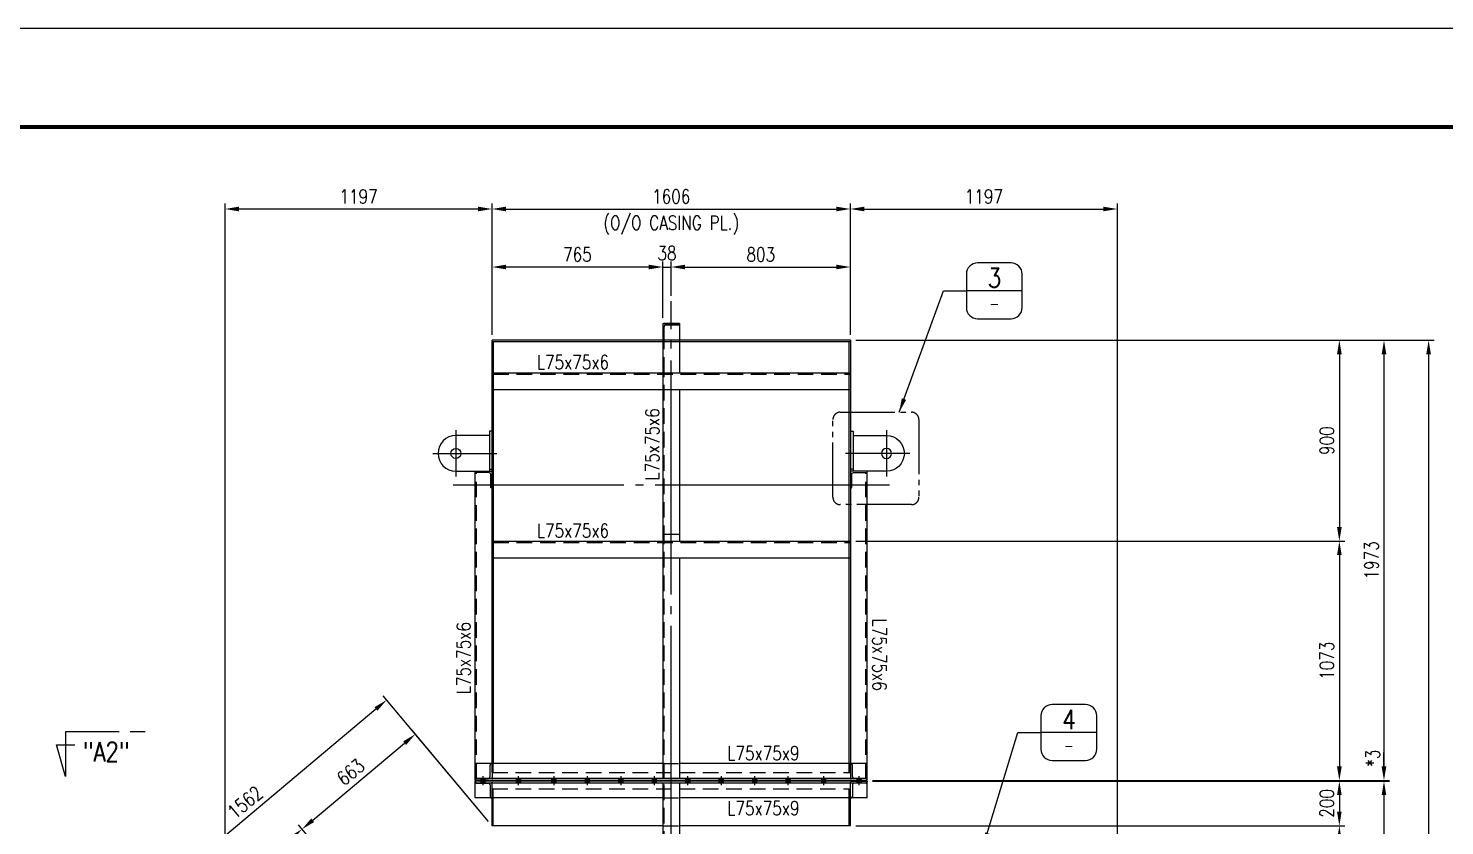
# Model space of a CAD drawing. Header units: millimetres. Extents: x 0 to 134087, y -49114 to 20834.
# Drawn here: x 30823 to 37172, y -37818 to -34243 of the extents above; entities that cross this region are included whole.
import ezdxf
from ezdxf.enums import TextEntityAlignment as Align

# ---------------------------------------------------------------- set-up
doc = ezdxf.new("R2010")
doc.units = ezdxf.units.MM
doc.header["$LTSCALE"] = 35
for name, pattern in [('JNK-CENTER', [34, 30, -1.5, 1, -1.5]), ('JNK-HIDDEN', [3, 2, -1]), ('PH2', [15, 10, -1, 1, -1, 1, -1])]:
    doc.linetypes.add(name, pattern=pattern)
for name, color, linetype in [('CEN-R', 1, 'JNK-CENTER'), ('CON-C', 4, 'Continuous'), ('CON-G', 3, 'Continuous'), ('CON-W', 7, 'Continuous'), ('CON-Y', 2, 'Continuous'), ('det', 2, 'PH2'), ('Dim-W', 7, 'Continuous'), ('HID-Y', 2, 'JNK-HIDDEN'), ('STL-OBJT', 7, 'Continuous'), ('TXTD-Y', 2, 'Continuous'), ('TXTN-G', 3, 'Continuous'), ('TXTT-C', 4, 'Continuous')]:
    doc.layers.add(name, color=color, linetype=linetype)
doc.layers.add('CONT-G', color=3, linetype='Continuous', lineweight=25)
doc.styles.add('SIMPLEX', font='simplex.shx', dxfattribs={"width": 0.8})
doc.dimstyles.new('DIM25', dxfattribs={"dimscale": 25, "dimtxt": 2.5, "dimasz": 2.5, "dimexe": 1, "dimexo": 1, "dimgap": 1, "dimtad": 1, "dimdec": 1, "dimdsep": 46, "dimtxsty": 'SIMPLEX', "dimcen": 0, "dimclrt": 2, "dimazin": 2, "dimtfac": 1, "dimtdec": 1, "dimtix": 1, "dimtmove": 2, "dimatfit": 0, "dimfxl": 0.18, "dimtolj": 1, "dimtzin": 0, "dimarcsym": 0})

# ---------------------------------------------------------------- blocks, each defined once
blk = doc.blocks.new('TITLE')
at = {"color": 7}
blk.add_line((841, 594.85), (0, 594.85), dxfattribs=at)
at = {"color": 7, "const_width": 0.707}
blk.add_lwpolyline([(823.32, 577.17), (27.94, 577.17)], dxfattribs=at)
blk = doc.blocks.new('det-tag')
at = {"layer": 'CON-Y'}
blk.add_line((5, 0), (-5, 0), dxfattribs=at)
blk.add_lwpolyline([(-3, -5), (3, -5, 0.414214), (5, -3), (5, 3, 0.414214), (3, 5), (-3, 5, 0.414214), (-5, 3), (-5, -3, 0.414214)], format="xyb", close=True, dxfattribs=at)
at = {"layer": 'CON-G', "style": 'SIMPLEX', "width": 0.8}
blk.add_attdef('TAG', text='', height=3.5, dxfattribs=at).set_placement((0.02, 0.58), align=Align.CENTER)
at = {"layer": 'CON-Y', "style": 'SIMPLEX', "width": 0.8}
blk.add_attdef('-8888', text='', height=2, dxfattribs=at).set_placement((0, -3.34), align=Align.CENTER)
blk = doc.blocks.new('*D2294')
at = {"layer": 'DEFPOINTS', "color": 0, "transparency": 16777216}
for p in [(32557.7, -37407.6), (32901.7, -37817.7), (32289.8, -38119.5)]:
    blk.add_point(p, dxfattribs=at)
at = {"layer": 'Dim-W', "color": 0, "lineweight": -2, "transparency": 16777216}
for p, q in [((32885.6, -37798.5), (32541.6, -37388.4)), ((32097.8, -37793.3), (32509.8, -37447.8)), ((32273.7, -38100.3), (32033.9, -37814.3))]:
    blk.add_line(p, q, dxfattribs=at)
at = {"layer": 'Dim-W', "color": 0, "transparency": 16777216}
for points in [[(32503.1, -37439.8), (32516.5, -37455.7), (32557.7, -37407.6)], [(32091.1, -37785.4), (32104.5, -37801.3), (32049.9, -37833.5)]]:
    blk.add_solid(points, dxfattribs=at)
at = {"layer": 'Dim-W', "color": 2, "transparency": 16777216, "insert": (32267.7, -37577.4), "char_height": 62.5, "attachment_point": 5, "rotation": 39.9887, "style": 'SIMPLEX', "bg_fill": 3, "box_fill_scale": 1.1, "bg_fill_color": 256, "bg_fill_true_color": 13158600, "bg_fill_transparency": 0}
blk.add_mtext('\\A1;663', dxfattribs=at)
blk = doc.blocks.new('*D2295')
at = {"layer": 'DEFPOINTS', "color": 0, "transparency": 16777216}
for p in [(32429.2, -37254.4), (32901.7, -37817.7), (31704.7, -38821.7)]:
    blk.add_point(p, dxfattribs=at)
at = {"layer": 'Dim-W', "color": 0, "lineweight": -2, "transparency": 16777216}
for p, q in [((32885.6, -37798.5), (32413.1, -37235.2)), ((31280.1, -38218.2), (32381.3, -37294.5)), ((31688.6, -38802.5), (31216.1, -38239.2))]:
    blk.add_line(p, q, dxfattribs=at)
at = {"layer": 'Dim-W', "color": 0, "transparency": 16777216}
for points in [[(32374.6, -37286.5), (32388, -37302.5), (32429.2, -37254.4)], [(31273.4, -38210.2), (31286.8, -38226.2), (31232.2, -38258.4)]]:
    blk.add_solid(points, dxfattribs=at)
at = {"layer": 'Dim-W', "color": 2, "transparency": 16777216, "insert": (31794.5, -37713.3), "char_height": 62.5, "attachment_point": 5, "rotation": 39.9887, "style": 'SIMPLEX', "bg_fill": 3, "box_fill_scale": 1.1, "bg_fill_color": 256, "bg_fill_true_color": 13158600, "bg_fill_transparency": 0}
blk.add_mtext('\\A1;1562', dxfattribs=at)
blk = doc.blocks.new('SECMARK2')
at = {"layer": 'TXTT-C'}
blk.add_line((0, 0), (-2.72, 0), dxfattribs=at)
blk.add_lwpolyline([(-4.67, 0), (-14.32, 0), (-14.32, 8.05), (-15.93, 2.38), (-12.63, 2.38)], dxfattribs=at)
at = {"layer": 'TXTT-C', "style": 'SIMPLEX', "width": 1.17}
blk.add_attdef('TAG', text='', height=3.5, dxfattribs=at).set_placement((-7.82, 1.36), align=Align.CENTER)
blk = doc.blocks.new('*D2296')
at = {"layer": 'DEFPOINTS', "color": 0, "transparency": 16777216}
for p in [(33704.7, -35466.7), (33666.7, -35566.7)]:
    blk.add_point(p, dxfattribs=at)
at = {"layer": 'Dim-W', "color": 0, "lineweight": -2, "transparency": 16777216}
for p, q in [((33666.7, -35541.7), (33666.7, -35288.2)), ((33704.7, -35441.7), (33704.7, -35288.2)), ((33604.2, -35313.2), (33541.7, -35313.2)), ((33767.2, -35313.2), (33829.7, -35313.2))]:
    blk.add_line(p, q, dxfattribs=at)
at = {"layer": 'Dim-W', "color": 2, "transparency": 16777216, "insert": (33685.7, -35251), "char_height": 62.5, "attachment_point": 5, "style": 'SIMPLEX', "bg_fill": 3, "box_fill_scale": 1.1, "bg_fill_color": 256, "bg_fill_true_color": 13158600, "bg_fill_transparency": 0}
blk.add_mtext('\\A1;38', dxfattribs=at)
at = {"layer": 'DEFPOINTS', "color": 0, "transparency": 16777216}
blk.add_point((33704.7, -35313.2), dxfattribs=at)
at = {"layer": 'Dim-W', "color": 0, "lineweight": -2, "transparency": 16777216}
blk.add_line((33666.7, -35313.2), (33704.7, -35313.2), dxfattribs=at)
at = {"layer": 'Dim-W', "color": 0, "transparency": 16777216}
for points in [[(33604.2, -35302.8), (33604.2, -35323.6), (33666.7, -35313.2)], [(33767.2, -35302.8), (33767.2, -35323.6), (33704.7, -35313.2)]]:
    blk.add_solid(points, dxfattribs=at)
blk = doc.blocks.new('*D2297')
at = {"layer": 'DEFPOINTS', "color": 0, "transparency": 16777216}
for p in [(32901.7, -35313.2), (33666.7, -35566.7), (32901.7, -35641.7)]:
    blk.add_point(p, dxfattribs=at)
at = {"layer": 'Dim-W', "color": 0, "lineweight": -2, "transparency": 16777216}
for p, q in [((32901.7, -35616.7), (32901.7, -35288.2)), ((33666.7, -35541.7), (33666.7, -35288.2)), ((33604.2, -35313.2), (32964.2, -35313.2))]:
    blk.add_line(p, q, dxfattribs=at)
at = {"layer": 'Dim-W', "color": 0, "transparency": 16777216}
for points in [[(32964.2, -35302.8), (32964.2, -35323.6), (32901.7, -35313.2)], [(33604.2, -35302.8), (33604.2, -35323.6), (33666.7, -35313.2)]]:
    blk.add_solid(points, dxfattribs=at)
at = {"layer": 'Dim-W', "color": 2, "transparency": 16777216, "insert": (33284.2, -35256.9), "char_height": 62.5, "attachment_point": 5, "style": 'SIMPLEX', "bg_fill": 3, "box_fill_scale": 1.1, "bg_fill_color": 256, "bg_fill_true_color": 13158600, "bg_fill_transparency": 0}
blk.add_mtext('\\A1;765', dxfattribs=at)
blk = doc.blocks.new('*D2298')
at = {"layer": 'DEFPOINTS', "color": 0, "transparency": 16777216}
for p in [(34507.7, -35313.2), (33704.7, -35466.7), (34507.7, -35641.7)]:
    blk.add_point(p, dxfattribs=at)
at = {"layer": 'Dim-W', "color": 0, "lineweight": -2, "transparency": 16777216}
for p, q in [((33704.7, -35441.7), (33704.7, -35288.2)), ((34507.7, -35616.7), (34507.7, -35288.2)), ((33767.2, -35313.2), (34445.2, -35313.2))]:
    blk.add_line(p, q, dxfattribs=at)
at = {"layer": 'Dim-W', "color": 0, "transparency": 16777216}
for points in [[(33767.2, -35302.8), (33767.2, -35323.6), (33704.7, -35313.2)], [(34445.2, -35302.8), (34445.2, -35323.6), (34507.7, -35313.2)]]:
    blk.add_solid(points, dxfattribs=at)
at = {"layer": 'Dim-W', "color": 2, "transparency": 16777216, "insert": (34106.2, -35256.9), "char_height": 62.5, "attachment_point": 5, "style": 'SIMPLEX', "bg_fill": 3, "box_fill_scale": 1.1, "bg_fill_color": 256, "bg_fill_true_color": 13158600, "bg_fill_transparency": 0}
blk.add_mtext('\\A1;803', dxfattribs=at)
blk = doc.blocks.new('*D2299')
at = {"layer": 'DEFPOINTS', "color": 0, "transparency": 16777216}
for p in [(34507.7, -35053.1), (32901.7, -35641.7), (34507.7, -35641.7)]:
    blk.add_point(p, dxfattribs=at)
at = {"layer": 'Dim-W', "color": 0, "lineweight": -2, "transparency": 16777216}
for p, q in [((32901.7, -35616.7), (32901.7, -35028.1)), ((34507.7, -35616.7), (34507.7, -35028.1)), ((32964.2, -35053.1), (34445.2, -35053.1))]:
    blk.add_line(p, q, dxfattribs=at)
at = {"layer": 'Dim-W', "color": 0, "transparency": 16777216}
for points in [[(32964.2, -35042.7), (32964.2, -35063.5), (32901.7, -35053.1)], [(34445.2, -35042.7), (34445.2, -35063.5), (34507.7, -35053.1)]]:
    blk.add_solid(points, dxfattribs=at)
at = {"layer": 'Dim-W', "color": 2, "transparency": 16777216, "insert": (33704.7, -34996.8), "char_height": 62.5, "attachment_point": 5, "style": 'SIMPLEX', "bg_fill": 3, "box_fill_scale": 1.1, "bg_fill_color": 256, "bg_fill_true_color": 13158600, "bg_fill_transparency": 0}
blk.add_mtext('\\A1;1606', dxfattribs=at)
blk = doc.blocks.new('*D2300')
at = {"layer": 'DEFPOINTS', "color": 0, "transparency": 16777216}
for p in [(35704.7, -35053.1), (34507.7, -35641.7), (35704.7, -38821.7)]:
    blk.add_point(p, dxfattribs=at)
at = {"layer": 'Dim-W', "color": 0, "lineweight": -2, "transparency": 16777216}
for p, q in [((34507.7, -35616.7), (34507.7, -35028.1)), ((35704.7, -38796.7), (35704.7, -35028.1)), ((34570.2, -35053.1), (35642.2, -35053.1))]:
    blk.add_line(p, q, dxfattribs=at)
at = {"layer": 'Dim-W', "color": 0, "transparency": 16777216}
for points in [[(34570.2, -35042.7), (34570.2, -35063.5), (34507.7, -35053.1)], [(35642.2, -35042.7), (35642.2, -35063.5), (35704.7, -35053.1)]]:
    blk.add_solid(points, dxfattribs=at)
at = {"layer": 'Dim-W', "color": 2, "transparency": 16777216, "insert": (35106.2, -34996.8), "char_height": 62.5, "attachment_point": 5, "style": 'SIMPLEX', "bg_fill": 3, "box_fill_scale": 1.1, "bg_fill_color": 256, "bg_fill_true_color": 13158600, "bg_fill_transparency": 0}
blk.add_mtext('\\A1;1197', dxfattribs=at)
blk = doc.blocks.new('*D2301')
at = {"layer": 'DEFPOINTS', "color": 0, "transparency": 16777216}
for p in [(31704.7, -35053.1), (32901.7, -35641.7), (31704.7, -38821.7)]:
    blk.add_point(p, dxfattribs=at)
at = {"layer": 'Dim-W', "color": 0, "lineweight": -2, "transparency": 16777216}
for p, q in [((31704.7, -38796.7), (31704.7, -35028.1)), ((32901.7, -35616.7), (32901.7, -35028.1)), ((32839.2, -35053.1), (31767.2, -35053.1))]:
    blk.add_line(p, q, dxfattribs=at)
at = {"layer": 'Dim-W', "color": 0, "transparency": 16777216}
for points in [[(31767.2, -35042.7), (31767.2, -35063.5), (31704.7, -35053.1)], [(32839.2, -35042.7), (32839.2, -35063.5), (32901.7, -35053.1)]]:
    blk.add_solid(points, dxfattribs=at)
at = {"layer": 'Dim-W', "color": 2, "transparency": 16777216, "insert": (32303.2, -34996.8), "char_height": 62.5, "attachment_point": 5, "style": 'SIMPLEX', "bg_fill": 3, "box_fill_scale": 1.1, "bg_fill_color": 256, "bg_fill_true_color": 13158600, "bg_fill_transparency": 0}
blk.add_mtext('\\A1;1197', dxfattribs=at)
blk = doc.blocks.new('*D2302')
at = {"layer": 'DEFPOINTS', "color": 0, "transparency": 16777216}
for p in [(32049.9, -37833.5), (32289.8, -38119.5), (31704.7, -38821.7)]:
    blk.add_point(p, dxfattribs=at)
at = {"layer": 'Dim-W', "color": 0, "lineweight": -2, "transparency": 16777216}
for p, q in [((32273.7, -38100.3), (32033.9, -37814.3)), ((31408.6, -38371.4), (32002, -37873.7)), ((31688.6, -38802.5), (31344.6, -38392.4))]:
    blk.add_line(p, q, dxfattribs=at)
at = {"layer": 'Dim-W', "color": 0, "transparency": 16777216}
for points in [[(31995.4, -37865.7), (32008.7, -37881.6), (32049.9, -37833.5)], [(31401.9, -38363.4), (31415.3, -38379.4), (31360.7, -38411.6)]]:
    blk.add_solid(points, dxfattribs=at)
at = {"layer": 'Dim-W', "color": 2, "transparency": 16777216, "insert": (31669.2, -38079.4), "char_height": 62.5, "attachment_point": 5, "rotation": 39.9887, "style": 'SIMPLEX', "bg_fill": 3, "box_fill_scale": 1.1, "bg_fill_color": 256, "bg_fill_true_color": 13158600, "bg_fill_transparency": 0}
blk.add_mtext('\\A1;900', dxfattribs=at)
blk = doc.blocks.new('A$C4895520B')
at = {"layer": 'CEN-R'}
for p, q in [((0, 254), (0, -33.4)), ((104, 150), (-104, 150))]:
    blk.add_line(p, q, dxfattribs=at)
at = {"layer": 'CON-G'}
for p, q in [((-80, 150), (-80, 0)), ((80, 0), (80, 150)), ((99.9, 0), (-80, 0)), ((99.9, -12), (99.9, 0)), ((-70, 0), (-70, -12)), ((99.9, -12), (-70, -12))]:
    blk.add_line(p, q, dxfattribs=at)
blk.add_circle((0, 150), 22.5, dxfattribs=at)
blk.add_arc((0, 150), 80, 0, 180, dxfattribs=at)
blk = doc.blocks.new('*D2276')
at = {"layer": 'DEFPOINTS', "color": 0, "transparency": 16777216}
for p in [(34582.7, -37617.7), (35779.7, -38971.7), (36899.6, -38971.7)]:
    blk.add_point(p, dxfattribs=at)
at = {"layer": 'Dim-W', "color": 0, "lineweight": -2, "transparency": 16777216}
for p, q in [((34607.7, -37617.7), (36924.6, -37617.7)), ((36899.6, -37680.2), (36899.6, -38909.2)), ((35804.7, -38971.7), (36924.6, -38971.7))]:
    blk.add_line(p, q, dxfattribs=at)
at = {"layer": 'Dim-W', "color": 0, "transparency": 16777216}
for points in [[(36889.2, -37680.2), (36910, -37680.2), (36899.6, -37617.7)], [(36889.2, -38909.2), (36910, -38909.2), (36899.6, -38971.7)]]:
    blk.add_solid(points, dxfattribs=at)
at = {"layer": 'Dim-W', "color": 2, "transparency": 16777216, "insert": (36843.3, -38294.7), "char_height": 62.5, "attachment_point": 5, "rotation": 90, "style": 'SIMPLEX', "bg_fill": 3, "box_fill_scale": 1.1, "bg_fill_color": 256, "bg_fill_true_color": 13158600, "bg_fill_transparency": 0}
blk.add_mtext('\\A1;1354', dxfattribs=at)
blk = doc.blocks.new('*D2277')
at = {"layer": 'DEFPOINTS', "color": 0, "transparency": 16777216}
for p in [(34582.7, -37617.7), (34507.7, -37817.7)]:
    blk.add_point(p, dxfattribs=at)
at = {"layer": 'Dim-W', "color": 0, "lineweight": -2, "transparency": 16777216}
for p, q in [((34607.7, -37617.7), (36724.6, -37617.7)), ((36699.6, -37680.2), (36699.6, -37755.2)), ((34532.7, -37817.7), (36724.6, -37817.7))]:
    blk.add_line(p, q, dxfattribs=at)
at = {"layer": 'Dim-W', "color": 0, "transparency": 16777216}
for points in [[(36689.2, -37680.2), (36710, -37680.2), (36699.6, -37617.7)], [(36689.2, -37755.2), (36710, -37755.2), (36699.6, -37817.7)]]:
    blk.add_solid(points, dxfattribs=at)
at = {"layer": 'Dim-W', "color": 2, "transparency": 16777216, "insert": (36643.3, -37717.7), "char_height": 62.5, "attachment_point": 5, "rotation": 90, "style": 'SIMPLEX', "bg_fill": 3, "box_fill_scale": 1.1, "bg_fill_color": 256, "bg_fill_true_color": 13158600, "bg_fill_transparency": 0}
blk.add_mtext('\\A1;200', dxfattribs=at)
at = {"layer": 'DEFPOINTS', "color": 0, "transparency": 16777216}
blk.add_point((36699.6, -37817.7), dxfattribs=at)
blk = doc.blocks.new('*D2278')
at = {"layer": 'DEFPOINTS', "color": 0, "transparency": 16777216}
for p in [(34507.7, -37817.7), (35704.7, -38821.7), (36699.6, -38821.7)]:
    blk.add_point(p, dxfattribs=at)
at = {"layer": 'Dim-W', "color": 0, "lineweight": -2, "transparency": 16777216}
for p, q in [((34532.7, -37817.7), (36724.6, -37817.7)), ((36699.6, -37880.2), (36699.6, -38759.2)), ((35729.7, -38821.7), (36724.6, -38821.7))]:
    blk.add_line(p, q, dxfattribs=at)
at = {"layer": 'Dim-W', "color": 0, "transparency": 16777216}
for points in [[(36689.2, -37880.2), (36710, -37880.2), (36699.6, -37817.7)], [(36689.2, -38759.2), (36710, -38759.2), (36699.6, -38821.7)]]:
    blk.add_solid(points, dxfattribs=at)
at = {"layer": 'Dim-W', "color": 2, "transparency": 16777216, "insert": (36643.3, -38319.7), "char_height": 62.5, "attachment_point": 5, "rotation": 90, "style": 'SIMPLEX', "bg_fill": 3, "box_fill_scale": 1.1, "bg_fill_color": 256, "bg_fill_true_color": 13158600, "bg_fill_transparency": 0}
blk.add_mtext('\\A1;1004', dxfattribs=at)
blk = doc.blocks.new('*D2279')
at = {"layer": 'DEFPOINTS', "color": 0, "transparency": 16777216}
for p in [(34507.7, -35641.7), (35804.7, -41441.7), (37099.6, -41441.7)]:
    blk.add_point(p, dxfattribs=at)
at = {"layer": 'Dim-W', "color": 0, "lineweight": -2, "transparency": 16777216}
for p, q in [((34532.7, -35641.7), (37124.6, -35641.7)), ((37099.6, -35704.2), (37099.6, -41379.2)), ((35829.7, -41441.7), (37124.6, -41441.7))]:
    blk.add_line(p, q, dxfattribs=at)
at = {"layer": 'Dim-W', "color": 0, "transparency": 16777216}
for points in [[(37089.2, -35704.2), (37110, -35704.2), (37099.6, -35641.7)], [(37089.2, -41379.2), (37110, -41379.2), (37099.6, -41441.7)]]:
    blk.add_solid(points, dxfattribs=at)
at = {"layer": 'Dim-W', "color": 2, "transparency": 16777216, "insert": (37043.3, -38541.7), "char_height": 62.5, "attachment_point": 5, "rotation": 90, "style": 'SIMPLEX', "bg_fill": 3, "box_fill_scale": 1.1, "bg_fill_color": 256, "bg_fill_true_color": 13158600, "bg_fill_transparency": 0}
blk.add_mtext('\\A1;5800', dxfattribs=at)
blk = doc.blocks.new('*D2280')
at = {"layer": 'DEFPOINTS', "color": 0, "transparency": 16777216}
for p in [(34507.7, -35641.7), (34582.7, -37614.7), (36899.6, -37614.7)]:
    blk.add_point(p, dxfattribs=at)
at = {"layer": 'Dim-W', "color": 0, "lineweight": -2, "transparency": 16777216}
for p, q in [((34532.7, -35641.7), (36924.6, -35641.7)), ((36899.6, -35704.2), (36899.6, -37552.2)), ((34607.7, -37614.7), (36924.6, -37614.7))]:
    blk.add_line(p, q, dxfattribs=at)
at = {"layer": 'Dim-W', "color": 0, "transparency": 16777216}
for points in [[(36889.2, -35704.2), (36910, -35704.2), (36899.6, -35641.7)], [(36889.2, -37552.2), (36910, -37552.2), (36899.6, -37614.7)]]:
    blk.add_solid(points, dxfattribs=at)
at = {"layer": 'Dim-W', "color": 2, "transparency": 16777216, "insert": (36843.3, -36628.2), "char_height": 62.5, "attachment_point": 5, "rotation": 90, "style": 'SIMPLEX', "bg_fill": 3, "box_fill_scale": 1.1, "bg_fill_color": 256, "bg_fill_true_color": 13158600, "bg_fill_transparency": 0}
blk.add_mtext('\\A1;1973', dxfattribs=at)
blk = doc.blocks.new('*D2281')
at = {"layer": 'DEFPOINTS', "color": 0, "transparency": 16777216}
for p in [(34808.2, -37614.7), (34808.2, -37617.7), (36899.6, -37614.7)]:
    blk.add_point(p, dxfattribs=at)
at = {"layer": 'Dim-W', "color": 0, "lineweight": -2, "transparency": 16777216}
for p, q in [((36899.6, -37552.2), (36899.6, -37489.7)), ((34833.2, -37614.7), (36924.6, -37614.7)), ((34833.2, -37617.7), (36924.6, -37617.7)), ((36899.6, -37617.7), (36899.6, -37614.7)), ((36899.6, -37680.2), (36899.6, -37742.7))]:
    blk.add_line(p, q, dxfattribs=at)
at = {"layer": 'Dim-W', "color": 0, "transparency": 16777216}
blk.add_solid([(36889.2, -37680.2), (36910, -37680.2), (36899.6, -37617.7)], dxfattribs=at)
at = {"layer": 'Dim-W', "color": 2, "transparency": 16777216, "insert": (36850.2, -37515.2), "char_height": 62.5, "attachment_point": 5, "rotation": 90, "style": 'SIMPLEX', "bg_fill": 3, "box_fill_scale": 1.1, "bg_fill_color": 256, "bg_fill_true_color": 13158600, "bg_fill_transparency": 0}
blk.add_mtext('\\A1;*3', dxfattribs=at)
at = {"layer": 'Dim-W', "color": 0, "transparency": 16777216}
blk.add_solid([(36889.2, -37552.2), (36910, -37552.2), (36899.6, -37614.7)], dxfattribs=at)
blk = doc.blocks.new('*D2282')
at = {"layer": 'DEFPOINTS', "color": 0, "transparency": 16777216}
for p in [(34507.7, -35641.7), (34507.7, -36541.7), (36699.6, -36541.7)]:
    blk.add_point(p, dxfattribs=at)
at = {"layer": 'Dim-W', "color": 0, "lineweight": -2, "transparency": 16777216}
for p, q in [((34532.7, -35641.7), (36724.6, -35641.7)), ((36699.6, -35704.2), (36699.6, -36479.2)), ((34532.7, -36541.7), (36724.6, -36541.7))]:
    blk.add_line(p, q, dxfattribs=at)
at = {"layer": 'Dim-W', "color": 0, "transparency": 16777216}
for points in [[(36689.2, -35704.2), (36710, -35704.2), (36699.6, -35641.7)], [(36689.2, -36479.2), (36710, -36479.2), (36699.6, -36541.7)]]:
    blk.add_solid(points, dxfattribs=at)
at = {"layer": 'Dim-W', "color": 2, "transparency": 16777216, "insert": (36643.3, -36091.7), "char_height": 62.5, "attachment_point": 5, "rotation": 90, "style": 'SIMPLEX', "bg_fill": 3, "box_fill_scale": 1.1, "bg_fill_color": 256, "bg_fill_true_color": 13158600, "bg_fill_transparency": 0}
blk.add_mtext('\\A1;900', dxfattribs=at)
blk = doc.blocks.new('*D2283')
at = {"layer": 'DEFPOINTS', "color": 0, "transparency": 16777216}
for p in [(34507.7, -36541.7), (34582.7, -37614.7), (36699.6, -37614.7)]:
    blk.add_point(p, dxfattribs=at)
at = {"layer": 'Dim-W', "color": 0, "lineweight": -2, "transparency": 16777216}
for p, q in [((34532.7, -36541.7), (36724.6, -36541.7)), ((36699.6, -36604.2), (36699.6, -37552.2)), ((34607.7, -37614.7), (36724.6, -37614.7))]:
    blk.add_line(p, q, dxfattribs=at)
at = {"layer": 'Dim-W', "color": 0, "transparency": 16777216}
for points in [[(36689.2, -36604.2), (36710, -36604.2), (36699.6, -36541.7)], [(36689.2, -37552.2), (36710, -37552.2), (36699.6, -37614.7)]]:
    blk.add_solid(points, dxfattribs=at)
at = {"layer": 'Dim-W', "color": 2, "transparency": 16777216, "insert": (36643.3, -37078.2), "char_height": 62.5, "attachment_point": 5, "rotation": 90, "style": 'SIMPLEX', "bg_fill": 3, "box_fill_scale": 1.1, "bg_fill_color": 256, "bg_fill_true_color": 13158600, "bg_fill_transparency": 0}
blk.add_mtext('\\A1;1073', dxfattribs=at)

msp = doc.modelspace()

# ---------------------------------------------------------------- hatches: boundary and pattern name
at = {"layer": 'CON-W'}
h = msp.add_hatch(color=256, dxfattribs=at)
h.paths.add_polyline_path([(32871.1806, -37605.6754), (32852.1806, -37605.6754), (32852.1806, -37614.6754), (32871.1806, -37614.6754)])
h.paths.add_polyline_path([(32871.1806, -37617.6754), (32852.1806, -37617.6754), (32852.1806, -37626.6754), (32871.1806, -37626.6754)])
h = msp.add_hatch(color=256, dxfattribs=at)
h.paths.add_polyline_path([(33030.1806, -37605.6754), (33011.1806, -37605.6754), (33011.1806, -37614.6754), (33030.1806, -37614.6754)])
h.paths.add_polyline_path([(33030.1806, -37617.6754), (33011.1806, -37617.6754), (33011.1806, -37626.6754), (33030.1806, -37626.6754)])
h = msp.add_hatch(color=256, dxfattribs=at)
h.paths.add_polyline_path([(33189.1806, -37605.6754), (33170.1806, -37605.6754), (33170.1806, -37614.6754), (33189.1806, -37614.6754)])
h.paths.add_polyline_path([(33189.1806, -37617.6754), (33170.1806, -37617.6754), (33170.1806, -37626.6754), (33189.1806, -37626.6754)])
h = msp.add_hatch(color=256, dxfattribs=at)
h.paths.add_polyline_path([(33339.1806, -37605.6754), (33320.1806, -37605.6754), (33320.1806, -37614.6754), (33339.1806, -37614.6754)])
h.paths.add_polyline_path([(33339.1806, -37617.6754), (33320.1806, -37617.6754), (33320.1806, -37626.6754), (33339.1806, -37626.6754)])
h = msp.add_hatch(color=256, dxfattribs=at)
h.paths.add_polyline_path([(33489.1806, -37605.6754), (33470.1806, -37605.6754), (33470.1806, -37614.6754), (33489.1806, -37614.6754)])
h.paths.add_polyline_path([(33489.1806, -37617.6754), (33470.1806, -37617.6754), (33470.1806, -37626.6754), (33489.1806, -37626.6754)])
h = msp.add_hatch(color=256, dxfattribs=at)
h.paths.add_polyline_path([(33639.1806, -37605.6754), (33620.1806, -37605.6754), (33620.1806, -37614.6754), (33639.1806, -37614.6754)])
h.paths.add_polyline_path([(33639.1806, -37617.6754), (33620.1806, -37617.6754), (33620.1806, -37626.6754), (33639.1806, -37626.6754)])
h = msp.add_hatch(color=256, dxfattribs=at)
h.paths.add_polyline_path([(33770.1806, -37605.6754), (33789.1806, -37605.6754), (33789.1806, -37614.6754), (33770.1806, -37614.6754)])
h.paths.add_polyline_path([(33770.1806, -37617.6754), (33789.1806, -37617.6754), (33789.1806, -37626.6754), (33770.1806, -37626.6754)])
h = msp.add_hatch(color=256, dxfattribs=at)
h.paths.add_polyline_path([(33920.1806, -37605.6754), (33939.1806, -37605.6754), (33939.1806, -37614.6754), (33920.1806, -37614.6754)])
h.paths.add_polyline_path([(33920.1806, -37617.6754), (33939.1806, -37617.6754), (33939.1806, -37626.6754), (33920.1806, -37626.6754)])
h = msp.add_hatch(color=256, dxfattribs=at)
h.paths.add_polyline_path([(34070.1806, -37605.6754), (34089.1806, -37605.6754), (34089.1806, -37614.6754), (34070.1806, -37614.6754)])
h.paths.add_polyline_path([(34070.1806, -37617.6754), (34089.1806, -37617.6754), (34089.1806, -37626.6754), (34070.1806, -37626.6754)])
h = msp.add_hatch(color=256, dxfattribs=at)
h.paths.add_polyline_path([(34220.1806, -37605.6754), (34239.1806, -37605.6754), (34239.1806, -37614.6754), (34220.1806, -37614.6754)])
h.paths.add_polyline_path([(34220.1806, -37617.6754), (34239.1806, -37617.6754), (34239.1806, -37626.6754), (34220.1806, -37626.6754)])
h = msp.add_hatch(color=256, dxfattribs=at)
h.paths.add_polyline_path([(34379.1806, -37605.6754), (34398.1806, -37605.6754), (34398.1806, -37614.6754), (34379.1806, -37614.6754)])
h.paths.add_polyline_path([(34379.1806, -37617.6754), (34398.1806, -37617.6754), (34398.1806, -37626.6754), (34379.1806, -37626.6754)])
h = msp.add_hatch(color=256, dxfattribs=at)
h.paths.add_polyline_path([(34538.1806, -37605.6754), (34557.1806, -37605.6754), (34557.1806, -37614.6754), (34538.1806, -37614.6754)])
h.paths.add_polyline_path([(34538.1806, -37617.6754), (34557.1806, -37617.6754), (34557.1806, -37626.6754), (34538.1806, -37626.6754)])

# ---------------------------------------------------------------- linework, layer by layer
at = {"layer": 'CEN-R'}
for p, q in [((33704.6806, -41541.6754), (33704.6806, -35466.6754)), ((34682.6806, -36291.6754), (32726.6806, -36291.6754)), ((32861.6806, -37636.6754), (32861.6806, -37595.6754)), ((33020.6806, -37636.6754), (33020.6806, -37595.6754)), ((33179.6806, -37636.6754), (33179.6806, -37595.6754)), ((33329.6806, -37636.6754), (33329.6806, -37595.6754)), ((33479.6806, -37636.6754), (33479.6806, -37595.6754)), ((33629.6806, -37636.6754), (33629.6806, -37595.6754)), ((33779.6806, -37636.6754), (33779.6806, -37595.6754)), ((33929.6806, -37636.6754), (33929.6806, -37595.6754)), ((34079.6806, -37636.6754), (34079.6806, -37595.6754)), ((34229.6806, -37636.6754), (34229.6806, -37595.6754)), ((34388.6806, -37636.6754), (34388.6806, -37595.6754)), ((34547.6806, -37636.6754), (34547.6806, -37595.6754))]:
    msp.add_line(p, q, dxfattribs=at)
at = {"layer": 'CON-G'}
for p, q in [((33666.6806, -35566.6754), (33666.6806, -35786.8606)), ((33741.6806, -35566.6754), (33741.6806, -35786.8606)), ((32901.6806, -37539.6754), (32901.6806, -35641.6754)), ((34507.6806, -35641.6754), (32901.6806, -35641.6754)), ((32901.6806, -35646.6754), (34507.6806, -35646.6754)), ((32906.6806, -35646.6754), (32906.6806, -37539.6754)), ((34502.6806, -37539.6754), (34502.6806, -35646.6754)), ((34507.6806, -35641.6754), (34507.6806, -37539.6754)), ((33666.6806, -35861.8606), (33666.6806, -36541.6754)), ((33741.6806, -35861.8606), (33741.6806, -36541.6754)), ((32906.6806, -36541.6754), (34507.6806, -36541.6754)), ((33666.6806, -36510.3236), (33741.6806, -36510.3236)), ((32906.6806, -36616.6754), (34507.6806, -36616.6754)), ((33666.6806, -36616.6754), (33666.6806, -37605.6754)), ((33741.6806, -36616.6754), (33741.6806, -37605.6754)), ((33666.6806, -37539.6754), (32826.6806, -37539.6754)), ((34582.6806, -37539.6754), (33741.6806, -37539.6754)), ((34582.6806, -37605.6754), (32826.6806, -37605.6754)), ((34582.6806, -37614.6754), (32826.6806, -37614.6754)), ((34582.6806, -37617.6754), (32826.6806, -37617.6754)), ((32826.6806, -37692.6754), (32826.6806, -37617.6754)), ((34582.6806, -37626.6754), (32826.6806, -37626.6754)), ((33666.6806, -37626.6754), (33666.6806, -38962.6754)), ((33741.6806, -37626.6754), (33741.6806, -38962.6754)), ((34582.6806, -37692.6754), (34582.6806, -37617.6754)), ((33666.6806, -37692.6754), (32826.6806, -37692.6754)), ((32901.6806, -37817.6754), (32901.6806, -37692.6754)), ((32906.6806, -37820.0075), (32906.6806, -37692.6754)), ((34582.6806, -37692.6754), (33741.6806, -37692.6754)), ((34502.6806, -37820.0075), (34502.6806, -37692.6754)), ((34507.6806, -37817.6754), (34507.6806, -37692.6754)), ((33666.6806, -37817.6754), (32901.6806, -37817.6754)), ((34507.6806, -37817.6754), (33741.6806, -37817.6754))]:
    msp.add_line(p, q, dxfattribs=at)
for points in [[(32901.6806, -36228.6754), (32901.6806, -36303.6754), (32899.6806, -36303.6754, -0.414213562), (32895.6806, -36299.6754), (32895.6806, -36243.1754, 0.414213562), (32887.1806, -36234.6754), (32830.6806, -36234.6754, -0.414213562), (32826.6806, -36230.6754), (32826.6806, -36228.6754)], [(34507.6806, -36228.6754), (34507.6806, -36303.6754), (34509.6806, -36303.6754, 0.414213562), (34513.6806, -36299.6754), (34513.6806, -36243.1754, -0.414213562), (34522.1806, -36234.6754), (34578.6806, -36234.6754, 0.414213562), (34582.6806, -36230.6754), (34582.6806, -36228.6754)]]:
    msp.add_lwpolyline(points, format="xyb", close=True, dxfattribs=at)
at = {"layer": 'CONT-G'}
for p, q in [((32826.6806, -37614.6754), (32826.6806, -36228.6754)), ((34582.6806, -37614.6754), (34582.6806, -36228.6754))]:
    msp.add_line(p, q, dxfattribs=at)
at = {"layer": 'HID-Y'}
for p, q in [((33672.6806, -35786.8606), (33672.6806, -35641.6754)), ((33666.6806, -35792.8606), (33666.6806, -35861.8606)), ((33672.6806, -36541.6754), (33672.6806, -35792.8606)), ((32832.6806, -37605.6754), (32832.6806, -36234.6754)), ((34576.6806, -37605.6754), (34576.6806, -36234.6754)), ((32906.6806, -36547.6754), (34507.6806, -36547.6754)), ((33666.6806, -36547.6754), (33666.6806, -36616.6754)), ((33672.6806, -37605.6754), (33672.6806, -36547.6754)), ((32901.6806, -37579.6754), (32901.6806, -37539.6754)), ((32901.6806, -37579.6754), (34507.6806, -37579.6754)), ((32906.6806, -37579.6754), (32906.6806, -37539.6754)), ((33666.6806, -37539.6754), (33741.6806, -37539.6754)), ((34502.6806, -37579.6754), (34502.6806, -37539.6754)), ((34507.6806, -37579.6754), (34507.6806, -37539.6754)), ((32852.1806, -37614.6754), (32852.1806, -37605.6754)), ((32852.1806, -37626.6754), (32852.1806, -37617.6754)), ((32871.1806, -37614.6754), (32871.1806, -37605.6754)), ((32871.1806, -37626.6754), (32871.1806, -37617.6754)), ((33011.1806, -37614.6754), (33011.1806, -37605.6754)), ((33011.1806, -37626.6754), (33011.1806, -37617.6754)), ((33030.1806, -37614.6754), (33030.1806, -37605.6754)), ((33030.1806, -37626.6754), (33030.1806, -37617.6754)), ((33170.1806, -37614.6754), (33170.1806, -37605.6754)), ((33170.1806, -37626.6754), (33170.1806, -37617.6754)), ((33189.1806, -37614.6754), (33189.1806, -37605.6754)), ((33189.1806, -37626.6754), (33189.1806, -37617.6754)), ((33320.1806, -37614.6754), (33320.1806, -37605.6754)), ((33320.1806, -37626.6754), (33320.1806, -37617.6754)), ((33339.1806, -37614.6754), (33339.1806, -37605.6754)), ((33339.1806, -37626.6754), (33339.1806, -37617.6754)), ((33470.1806, -37614.6754), (33470.1806, -37605.6754)), ((33470.1806, -37626.6754), (33470.1806, -37617.6754)), ((33489.1806, -37614.6754), (33489.1806, -37605.6754)), ((33489.1806, -37626.6754), (33489.1806, -37617.6754)), ((33620.1806, -37614.6754), (33620.1806, -37605.6754)), ((33620.1806, -37626.6754), (33620.1806, -37617.6754)), ((33639.1806, -37614.6754), (33639.1806, -37605.6754)), ((33639.1806, -37626.6754), (33639.1806, -37617.6754)), ((33672.6806, -38962.6754), (33672.6806, -37626.6754)), ((33770.1806, -37614.6754), (33770.1806, -37605.6754)), ((33770.1806, -37626.6754), (33770.1806, -37617.6754)), ((33789.1806, -37614.6754), (33789.1806, -37605.6754)), ((33789.1806, -37626.6754), (33789.1806, -37617.6754)), ((33920.1806, -37614.6754), (33920.1806, -37605.6754)), ((33920.1806, -37626.6754), (33920.1806, -37617.6754)), ((33939.1806, -37614.6754), (33939.1806, -37605.6754)), ((33939.1806, -37626.6754), (33939.1806, -37617.6754)), ((34070.1806, -37614.6754), (34070.1806, -37605.6754)), ((34070.1806, -37626.6754), (34070.1806, -37617.6754)), ((34089.1806, -37614.6754), (34089.1806, -37605.6754)), ((34089.1806, -37626.6754), (34089.1806, -37617.6754)), ((34220.1806, -37614.6754), (34220.1806, -37605.6754)), ((34220.1806, -37626.6754), (34220.1806, -37617.6754)), ((34239.1806, -37614.6754), (34239.1806, -37605.6754)), ((34239.1806, -37626.6754), (34239.1806, -37617.6754)), ((34379.1806, -37614.6754), (34379.1806, -37605.6754)), ((34379.1806, -37626.6754), (34379.1806, -37617.6754)), ((34398.1806, -37614.6754), (34398.1806, -37605.6754)), ((34398.1806, -37626.6754), (34398.1806, -37617.6754)), ((34538.1806, -37614.6754), (34538.1806, -37605.6754)), ((34538.1806, -37626.6754), (34538.1806, -37617.6754)), ((34557.1806, -37614.6754), (34557.1806, -37605.6754)), ((34557.1806, -37626.6754), (34557.1806, -37617.6754)), ((32901.6806, -37652.6754), (34507.6806, -37652.6754)), ((32901.6806, -37692.6754), (32901.6806, -37652.6754)), ((32906.6806, -37692.6754), (32906.6806, -37652.6754)), ((33666.6806, -37692.6754), (33741.6806, -37692.6754)), ((34502.6806, -37692.6754), (34502.6806, -37652.6754)), ((34507.6806, -37692.6754), (34507.6806, -37652.6754)), ((33666.6806, -37817.6754), (33741.6806, -37817.6754))]:
    msp.add_line(p, q, dxfattribs=at)
for points in [[(33666.6806, -35566.6754), (33666.6806, -35641.6754), (33668.6806, -35641.6754, 0.414213562), (33672.6806, -35637.6754), (33672.6806, -35581.1754, -0.414213562), (33681.1806, -35572.6754), (33737.6806, -35572.6754, 0.414213562), (33741.6806, -35568.6754), (33741.6806, -35566.6754)], [(32901.6806, -37614.6754), (32826.6806, -37614.6754), (32826.6806, -37611.6754, -0.414213562), (32832.6806, -37605.6754), (32884.1806, -37605.6754, 0.414213562), (32892.6806, -37597.1754), (32892.6806, -37545.6754, -0.414213562), (32898.6806, -37539.6754), (32901.6806, -37539.6754)], [(34507.6806, -37614.6754), (34582.6806, -37614.6754), (34582.6806, -37611.6754, 0.414213562), (34576.6806, -37605.6754), (34525.1806, -37605.6754, -0.414213562), (34516.6806, -37597.1754), (34516.6806, -37545.6754, 0.414213562), (34510.6806, -37539.6754), (34507.6806, -37539.6754)], [(32901.6806, -37617.6754), (32826.6806, -37617.6754), (32826.6806, -37620.6754, 0.414213562), (32832.6806, -37626.6754), (32884.1806, -37626.6754, -0.414213562), (32892.6806, -37635.1754), (32892.6806, -37686.6754, 0.414213562), (32898.6806, -37692.6754), (32901.6806, -37692.6754)], [(34507.6806, -37617.6754), (34582.6806, -37617.6754), (34582.6806, -37620.6754, -0.414213562), (34576.6806, -37626.6754), (34525.1806, -37626.6754, 0.414213562), (34516.6806, -37635.1754), (34516.6806, -37686.6754, -0.414213562), (34510.6806, -37692.6754), (34507.6806, -37692.6754)]]:
    msp.add_lwpolyline(points, format="xyb", close=True, dxfattribs=at)
at = {"layer": 'STL-OBJT'}
msp.add_line((35258.8993, -37400.1364), (35362.1897, -37400.1364), dxfattribs=at)

# ---------------------------------------------------------------- block references
at = {"linetype": 'ByBlock', "xscale": 24.99999999749996, "yscale": 24.99999999749996, "zscale": 24.99999999749996}
msp.add_blockref('TITLE', (23636.9795, -49114.431), dxfattribs=at)
at = {"layer": 'det', "ltscale": 0.7}
ref = msp.add_blockref('det-tag', (35487.1897, -37400.1364), dxfattribs=dict(at, xscale=25, yscale=25, zscale=25))
ref.add_attrib('TAG', '4', dxfattribs={"layer": 'TXTN-G', "height": 87.5, "style": 'SIMPLEX', "width": 0.8}).set_placement((35487.7731, -37385.6364), align=Align.CENTER)
ref.add_attrib('-8888', '-', dxfattribs={"layer": 'TXTD-Y', "height": 50, "style": 'SIMPLEX', "width": 0.8}).set_placement((35487.1897, -37483.6364), align=Align.CENTER)

# ---------------------------------------------------------------- texts
at = {"layer": 'CON-Y', "style": 'SIMPLEX', "width": 0.8}
for s, p in [('L75x75x6', (33102.4713, -35771.4906)), ('L75x75x6', (33102.4713, -36526.3054)), ('L75x75x9', (33956.2493, -37524.3054)), ('L75x75x9', (33956.2493, -37770.3331))]:
    msp.add_text(s, height=62.5, dxfattribs=at).set_placement(p)
msp.add_text('L75x75x6', height=62.5, rotation=90, dxfattribs=at).set_placement((33651.3105, -36269.8487))

# ---------------------------------------------------------------- leaders
at = {"layer": 'Dim-W'}
msp.add_leader([(35103.0468, -37910.8326), (35258.8993, -37400.1364)], dimstyle='DIM25', override={"dimdec": 0, "dimtdec": 0, "dimtix": 0, "dimatfit": 2, "dimtfill": 1}, dxfattribs=at)

# ---------------------------------------------------------------- next in the draw order: dimensions: what is measured, and where the dimension line sits
dim = msp.add_linear_dim(base=(33704.6806, -35313.1998), p1=(33666.6806, -35566.6754), p2=(33704.6806, -35466.6754), dimstyle='DIM25', override={"dimdec": 0, "dimtdec": 0, "dimtix": 0, "dimtfill": 1}, dxfattribs=at)
dim.commit()
dim.dimension.update_dxf_attribs({"geometry": '*D2296', "text_midpoint": (33685.6806, -35250.966), "dimtype": 160})
dim = msp.add_linear_dim(base=(32557.715, -37407.5889), p1=(32289.7938, -38119.4627), p2=(32901.6806, -37817.6754), angle=39.98869909, dimstyle='DIM25', override={"dimdec": 0, "dimtdec": 0, "dimtix": 0, "dimtfill": 1}, dxfattribs=at)
dim.commit()
dim.dimension.update_dxf_attribs({"geometry": '*D2294', "text_midpoint": (32267.6768, -37577.4453)})

# ---------------------------------------------------------------- next in the draw order: dimensions: what is measured, and where the dimension line sits
for base, p1, p2, override, picture, middle in [((32901.6806, -35313.1998), (33666.6806, -35566.6754), (32901.6806, -35641.6754), {"dimdec": 0, "dimtdec": 0, "dimtix": 0, "dimtfill": 1}, '*D2297', (33284.1806, -35256.9498)), ((34507.6806, -35313.1998), (33704.6806, -35466.6754), (34507.6806, -35641.6754), {"dimdec": 0, "dimtdec": 0, "dimtix": 0, "dimtmove": 0, "dimtfill": 1}, '*D2298', (34106.1806, -35256.9498))]:
    dim = msp.add_linear_dim(base=base, p1=p1, p2=p2, dimstyle='DIM25', override=override, dxfattribs=at)
    dim.commit()
    dim.dimension.update_dxf_attribs({"geometry": picture, "text_midpoint": middle})
dim = msp.add_linear_dim(base=(32429.1877, -37254.3547), p1=(31704.6806, -38821.6754), p2=(32901.6806, -37817.6754), angle=39.98869909, dimstyle='DIM25', override={"dimdec": 0, "dimtdec": 0, "dimtix": 0, "dimtmove": 0, "dimtfill": 1}, dxfattribs=at)
dim.commit()
dim.dimension.update_dxf_attribs({"geometry": '*D2295', "text_midpoint": (31830.6877, -37756.3547), "dimtype": 160})

# ---------------------------------------------------------------- next in the draw order: block references
at = {"layer": 'CON-W'}
ref = msp.add_blockref('SECMARK2', (31347.36, -37396.4479), dxfattribs=dict(at, xscale=-25, yscale=25, zscale=25, rotation=180))
ref.add_attrib('TAG', '"A2"', (31066.7535, -37530.1146), dxfattribs={"layer": 'CON-C', "height": 87.5, "style": 'SIMPLEX', "width": 0.8})

# ---------------------------------------------------------------- next in the draw order: dimensions: what is measured, and where the dimension line sits
at = {"layer": 'Dim-W'}
dim = msp.add_linear_dim(base=(34507.6806, -35053.0968), p1=(32901.6806, -35641.6754), p2=(34507.6806, -35641.6754), dimstyle='DIM25', override={"dimdec": 0, "dimtdec": 0, "dimtix": 0, "dimtmove": 0, "dimtfill": 1}, dxfattribs=at)
dim.commit()
dim.dimension.update_dxf_attribs({"geometry": '*D2299', "text_midpoint": (33704.6806, -35053.0968), "dimtype": 160})

# ---------------------------------------------------------------- next in the draw order: linework, layer by layer
at = {"layer": 'CON-G'}
msp.add_line((33666.6806, -35566.6754), (33741.6806, -35566.6754), dxfattribs=at)

# ---------------------------------------------------------------- next in the draw order: texts
at = {"layer": 'Dim-W', "color": 2, "insert": (33704.6806, -35125.7158), "char_height": 62.5, "attachment_point": 5, "style": 'SIMPLEX'}
msp.add_mtext('\\A1;(O/O CASING PL.)', dxfattribs=at)

# ---------------------------------------------------------------- next in the draw order: dimensions: what is measured, and where the dimension line sits
at = {"layer": 'Dim-W'}
dim = msp.add_linear_dim(base=(31704.6806, -35053.0968), p1=(32901.6806, -35641.6754), p2=(31704.6806, -38821.6754), angle=180, dimstyle='DIM25', override={"dimdec": 0, "dimtdec": 0, "dimtix": 0, "dimtfill": 1}, dxfattribs=at)
dim.commit()
dim.dimension.update_dxf_attribs({"geometry": '*D2301', "text_midpoint": (32303.1806, -34996.8468)})
dim = msp.add_linear_dim(base=(35704.6806, -35053.0968), p1=(34507.6806, -35641.6754), p2=(35704.6806, -38821.6754), dimstyle='DIM25', override={"dimdec": 0, "dimtdec": 0, "dimtix": 0, "dimtfill": 1}, dxfattribs=at)
dim.commit()
dim.dimension.update_dxf_attribs({"geometry": '*D2300', "text_midpoint": (35106.1806, -34996.8468)})

# ---------------------------------------------------------------- next in the draw order: linework, layer by layer
at = {"layer": 'det', "ltscale": 0.7}
msp.add_lwpolyline([(34462.4852, -35964.0884), (34781.9697, -35964.0884, -0.414213562), (34814.9697, -35997.0884), (34814.9697, -36345.439, -0.414213562), (34781.9697, -36378.439), (34462.4852, -36378.439, -0.414213562), (34429.4852, -36345.439), (34429.4852, -35997.0884, -0.414213562)], format="xyb", close=True, dxfattribs=at)
at = {"layer": 'STL-OBJT'}
msp.add_line((34924.6169, -35419.7351), (35027.9073, -35419.7351), dxfattribs=at)

# ---------------------------------------------------------------- next in the draw order: block references
at = {"rotation": 90.00000000002237}
msp.add_blockref('A$C4895520B', (32889.6806, -36148.6754), dxfattribs=at)
at = {"xscale": -1, "rotation": 269.9999999999777}
msp.add_blockref('A$C4895520B', (34519.6806, -36148.6754), dxfattribs=at)
at = {"layer": 'det', "ltscale": 0.7}
ref = msp.add_blockref('det-tag', (35152.9073, -35419.7351), dxfattribs=dict(at, xscale=25, yscale=25, zscale=25))
ref.add_attrib('TAG', '3', dxfattribs={"layer": 'TXTN-G', "height": 87.5, "style": 'SIMPLEX', "width": 0.8}).set_placement((35153.4907, -35405.2351), align=Align.CENTER)
ref.add_attrib('-8888', '-', dxfattribs={"layer": 'TXTD-Y', "height": 50, "style": 'SIMPLEX', "width": 0.8}).set_placement((35152.9073, -35503.2351), align=Align.CENTER)

# ---------------------------------------------------------------- next in the draw order: texts
at = {"layer": 'CON-Y', "style": 'SIMPLEX', "width": 0.8}
for rotation, p in [(90, (32805.5644, -37228.4004)), (270, (34606.5362, -36889.6774))]:
    msp.add_text('L75x75x6', height=62.5, rotation=rotation, dxfattribs=at).set_placement(p)

# ---------------------------------------------------------------- next in the draw order: dimensions: what is measured, and where the dimension line sits
at = {"layer": 'Dim-W'}
for base, p1, p2, angle, override, picture, middle in [((36899.5885, -38971.6754), (34582.6806, -37617.6754), (35779.6806, -38971.6754), 90, {"dimdec": 3, "dimtdec": 3, "dimtix": 0, "dimatfit": 2, "dimtfill": 1}, '*D2276', (36843.3385, -38294.6754)), ((32049.9353, -37833.496), (31704.6806, -38821.6754), (32289.7938, -38119.4627), 39.98869909, {"dimdec": 0, "dimtdec": 0, "dimtix": 0, "dimtfill": 1}, '*D2302', (31669.1768, -38079.4453))]:
    dim = msp.add_linear_dim(base=base, p1=p1, p2=p2, angle=angle, dimstyle='DIM25', override=override, dxfattribs=at)
    dim.commit()
    dim.dimension.update_dxf_attribs({"geometry": picture, "text_midpoint": middle})

# ---------------------------------------------------------------- next in the draw order: leaders
msp.add_leader([(34726.5173, -35964.0884), (34924.6169, -35419.7351)], dimstyle='DIM25', override={"dimdec": 0, "dimtdec": 0, "dimtix": 0, "dimtmove": 0, "dimtfill": 1}, dxfattribs=at)

# ---------------------------------------------------------------- next in the draw order: dimensions: what is measured, and where the dimension line sits
dim = msp.add_linear_dim(base=(36699.5885, -37817.6754), p1=(34582.6806, -37617.6754), p2=(34507.6806, -37817.6754), angle=90, dimstyle='DIM25', override={"dimdec": 3, "dimtdec": 3, "dimtix": 0, "dimatfit": 2, "dimtfill": 1}, dxfattribs=at)
dim.commit()
dim.dimension.update_dxf_attribs({"geometry": '*D2277', "text_midpoint": (36643.3385, -37717.6754)})

# ---------------------------------------------------------------- next in the draw order: dimensions: what is measured, and where the dimension line sits
dim = msp.add_linear_dim(base=(36699.5885, -38821.6754), p1=(34507.6806, -37817.6754), p2=(35704.6806, -38821.6754), angle=90, dimstyle='DIM25', override={"dimdec": 3, "dimtdec": 3, "dimtix": 0, "dimatfit": 2, "dimtfill": 1}, dxfattribs=at)
dim.commit()
dim.dimension.update_dxf_attribs({"geometry": '*D2278', "text_midpoint": (36643.3385, -38319.6754)})

# ---------------------------------------------------------------- next in the draw order: dimensions: what is measured, and where the dimension line sits
dim = msp.add_linear_dim(base=(37099.5885, -41441.6754), p1=(34507.6806, -35641.6754), p2=(35804.6806, -41441.6754), angle=90, dimstyle='DIM25', override={"dimdec": 3, "dimtdec": 3, "dimtix": 0, "dimtmove": 0, "dimatfit": 2, "dimtfill": 1}, dxfattribs=at)
dim.commit()
dim.dimension.update_dxf_attribs({"geometry": '*D2279', "text_midpoint": (37099.5885, -38541.6754), "dimtype": 160})

# ---------------------------------------------------------------- next in the draw order: dimensions: what is measured, and where the dimension line sits
dim = msp.add_linear_dim(base=(36899.5885, -37614.6754), p1=(34507.6806, -35641.6754), p2=(34582.6806, -37614.6754), angle=90, dimstyle='DIM25', override={"dimdec": 3, "dimtdec": 3, "dimtix": 0, "dimatfit": 2, "dimtfill": 1}, dxfattribs=at)
dim.commit()
dim.dimension.update_dxf_attribs({"geometry": '*D2280', "text_midpoint": (36843.3385, -36628.1754)})

# ---------------------------------------------------------------- next in the draw order: dimensions: what is measured, and where the dimension line sits
dim = msp.add_linear_dim(base=(36699.5885, -36541.6754), p1=(34507.6806, -35641.6754), p2=(34507.6806, -36541.6754), angle=90, dimstyle='DIM25', override={"dimdec": 3, "dimtdec": 3, "dimtix": 0, "dimatfit": 2, "dimtfill": 1}, dxfattribs=at)
dim.commit()
dim.dimension.update_dxf_attribs({"geometry": '*D2282', "text_midpoint": (36643.3385, -36091.6754)})
dim = msp.add_linear_dim(base=(36899.5885, -37614.6754), p1=(34808.2003, -37617.6754), p2=(34808.2003, -37614.6754), angle=90, text='*<>', dimstyle='DIM25', override={"dimdec": 0, "dimtdec": 0, "dimtix": 0, "dimatfit": 2, "dimtfill": 1}, dxfattribs=at)
dim.commit()
dim.dimension.update_dxf_attribs({"geometry": '*D2281', "text_midpoint": (36850.1689, -37515.1601), "dimtype": 160})

# ---------------------------------------------------------------- next in the draw order: linework, layer by layer
at = {"layer": 'CON-G'}
for p, q in [((32906.6806, -35786.8606), (34507.6806, -35786.8606)), ((32906.6806, -35861.8606), (34507.6806, -35861.8606))]:
    msp.add_line(p, q, dxfattribs=at)
at = {"layer": 'HID-Y'}
msp.add_line((32906.6806, -35792.8606), (34507.6806, -35792.8606), dxfattribs=at)

# ---------------------------------------------------------------- next in the draw order: dimensions: what is measured, and where the dimension line sits
at = {"layer": 'Dim-W'}
dim = msp.add_linear_dim(base=(36699.5885, -37614.6754), p1=(34507.6806, -36541.6754), p2=(34582.6806, -37614.6754), angle=90, dimstyle='DIM25', override={"dimdec": 3, "dimtdec": 3, "dimtix": 0, "dimatfit": 2, "dimtfill": 1}, dxfattribs=at)
dim.commit()
dim.dimension.update_dxf_attribs({"geometry": '*D2283', "text_midpoint": (36643.3385, -37078.1754)})

doc.saveas('drawing.dxf')
